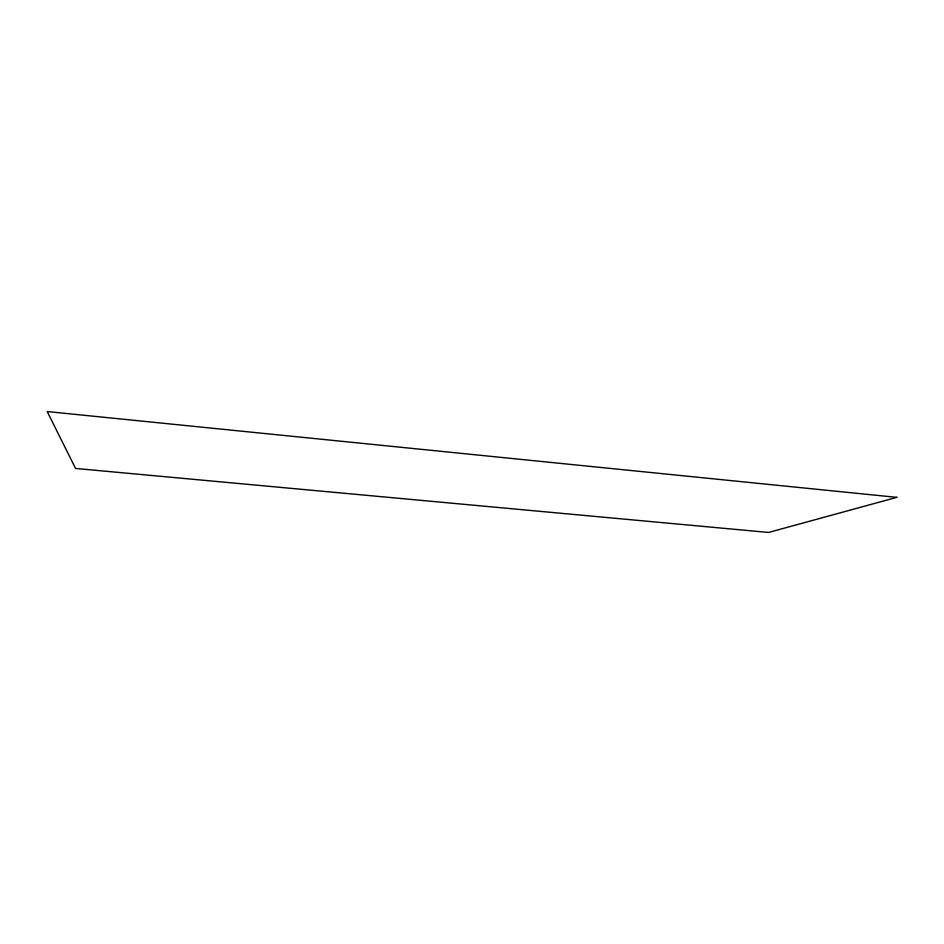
<?xml version="1.0" encoding="UTF-8"?>
<svg xmlns="http://www.w3.org/2000/svg" width="944" height="944" viewBox="0 0 944 944"><rect width="100%" height="100%" fill="white"/><g stroke="black" fill="none" stroke-linecap="round" stroke-linejoin="round"><path stroke-width="1.42" d="M896.8 497.358L768.581 532.451L75.544 468.448L47.2 411.549L896.8 497.358"/></g></svg>
